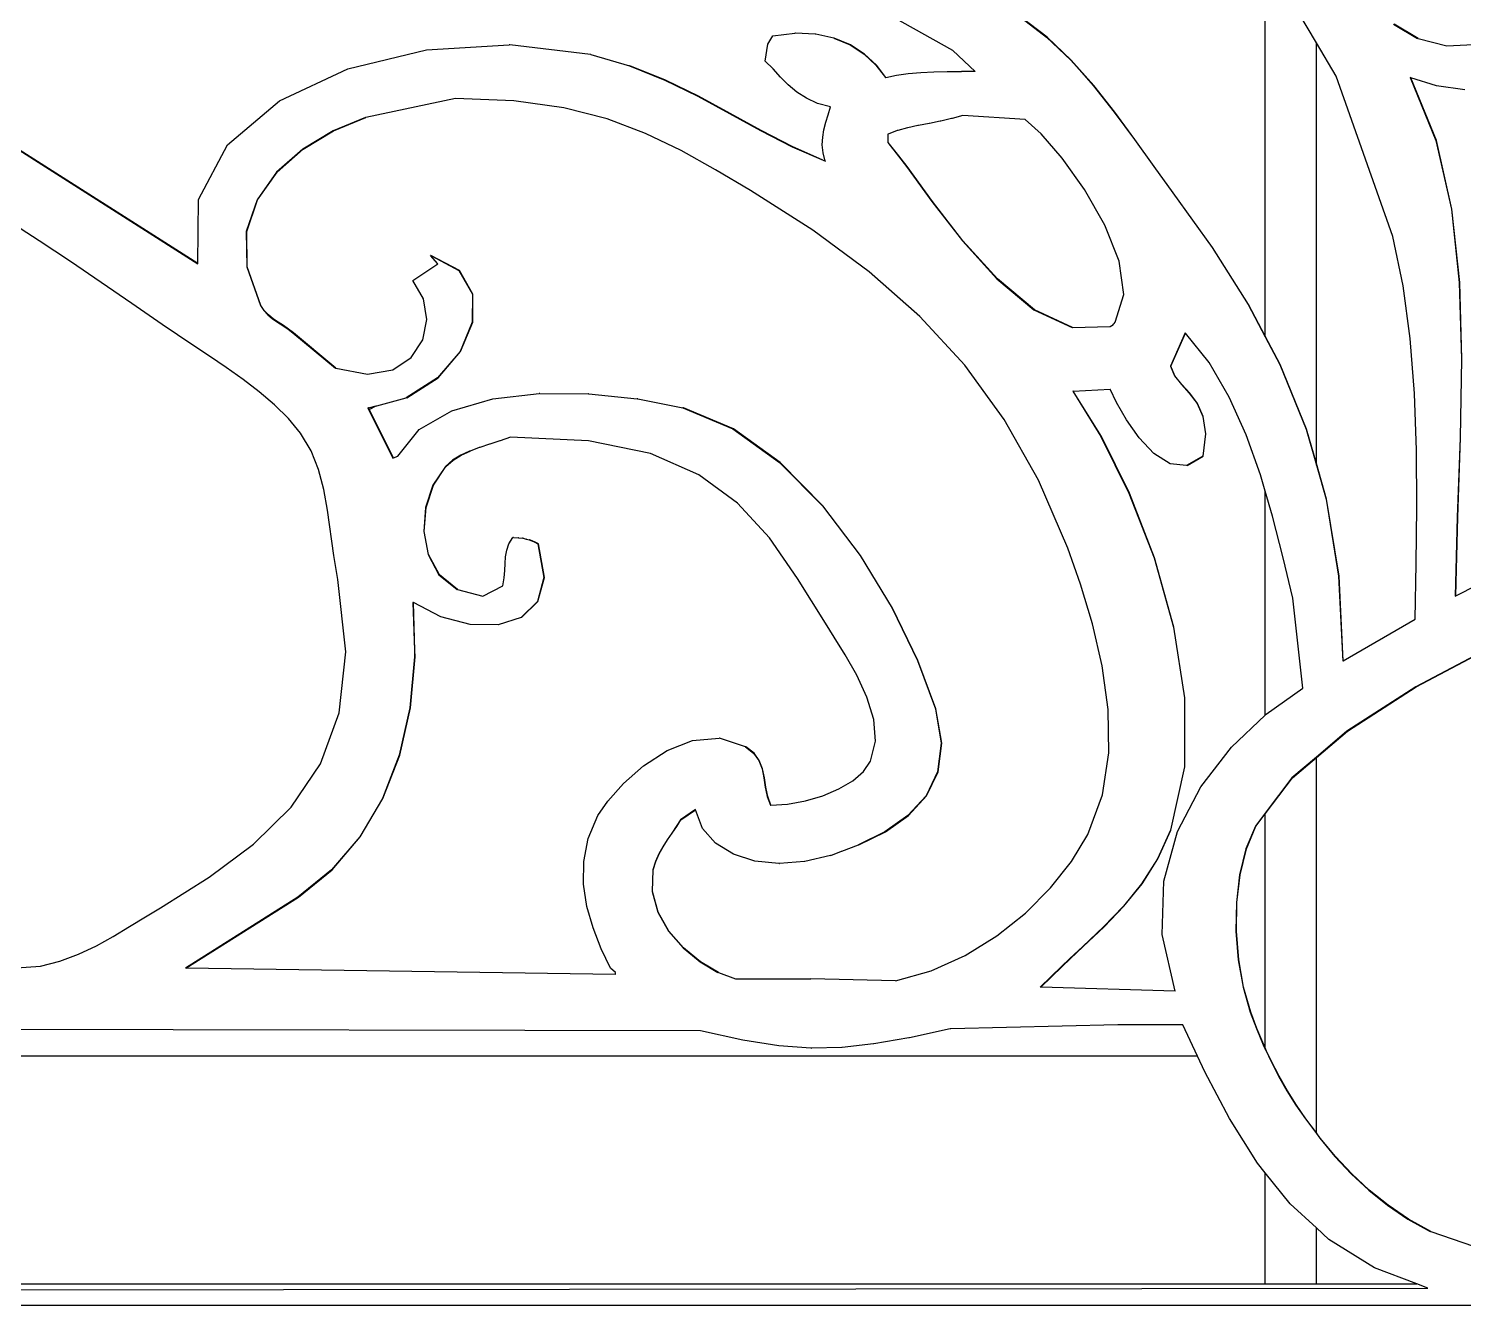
# Model space of a CAD drawing. Header units: inches. Extents: x -2812 to 9774, y -15726 to -746.
# Drawn here: x 3456.29 to 3470.52, y -9119.16 to -9106.5 of the extents above; entities that cross this region are included whole.
import ezdxf

# ---------------------------------------------------------------- set-up
doc = ezdxf.new("R2010")
doc.units = ezdxf.units.IN
doc.header["$LTSCALE"] = 17
doc.header["$MEASUREMENT"] = 0
doc.layers.add('OUTLINE', color=1, linetype='Continuous', lineweight=25)

# ---------------------------------------------------------------- blocks, each defined once
blk = doc.blocks.new('fddd')
for p, q in [((-430.42, -3284.509), (-430.42, -3280.744)), ((-429.913, -3281.601), (-430.42, -3280.744)), ((-433.519, -3281.677), (-434.412, -3281.179)), ((-432.849, -3281.345), (-432.589, -3281.545)), ((-432.584, -3281.545), (-432.845, -3281.345)), ((-429.146, -3281.417), (-428.908, -3281.558)), ((-428.903, -3281.558), (-429.141, -3281.417)), ((-438.741, -3281.669), (-437.919, -3281.619)), ((-437.917, -3281.619), (-437.919, -3281.619)), ((-437.914, -3281.619), (-437.917, -3281.619)), ((-437.114, -3281.718), (-437.914, -3281.619)), ((-435.379, -3281.781), (-435.354, -3281.615)), ((-435.354, -3281.615), (-435.304, -3281.532)), ((-435.304, -3281.532), (-435.085, -3281.505)), ((-435.081, -3281.505), (-435.085, -3281.505)), ((-435.08, -3281.505), (-435.081, -3281.505)), ((-434.883, -3281.513), (-435.08, -3281.505)), ((-434.878, -3281.513), (-434.883, -3281.513)), ((-434.701, -3281.554), (-434.878, -3281.513)), ((-434.701, -3281.554), (-434.539, -3281.621)), ((-434.696, -3281.554), (-434.701, -3281.554)), ((-434.534, -3281.621), (-434.696, -3281.554)), ((-434.539, -3281.621), (-434.399, -3281.712)), ((-434.534, -3281.621), (-434.539, -3281.621)), ((-434.394, -3281.712), (-434.534, -3281.621)), ((-432.584, -3281.545), (-432.589, -3281.545)), ((-432.589, -3281.545), (-432.349, -3281.774)), ((-432.344, -3281.774), (-432.584, -3281.545)), ((-429.913, -3285.774), (-429.913, -3281.601)), ((-429.716, -3281.932), (-429.913, -3281.601)), ((-428.903, -3281.558), (-428.908, -3281.558)), ((-428.903, -3281.558), (-428.618, -3281.63)), ((-428.618, -3281.63), (-428.287, -3281.615)), ((-439.522, -3281.859), (-438.741, -3281.669)), ((-437.11, -3281.718), (-437.114, -3281.718)), ((-437.11, -3281.718), (-436.728, -3281.83)), ((-434.394, -3281.712), (-434.399, -3281.712)), ((-434.399, -3281.712), (-434.282, -3281.822)), ((-434.277, -3281.822), (-434.394, -3281.712)), ((-433.296, -3281.884), (-433.519, -3281.677)), ((-440.199, -3282.177), (-439.522, -3281.859)), ((-436.723, -3281.83), (-436.728, -3281.83)), ((-436.728, -3281.83), (-436.375, -3281.97)), ((-436.37, -3281.97), (-436.723, -3281.83)), ((-435.302, -3281.86), (-435.379, -3281.781)), ((-435.228, -3281.94), (-435.302, -3281.86)), ((-434.282, -3281.822), (-434.188, -3281.946)), ((-434.277, -3281.822), (-434.282, -3281.822)), ((-434.184, -3281.946), (-434.277, -3281.822)), ((-434.079, -3281.923), (-433.962, -3281.906)), ((-433.962, -3281.906), (-433.838, -3281.894)), ((-433.838, -3281.894), (-433.709, -3281.887)), ((-433.709, -3281.887), (-433.574, -3281.884)), ((-433.574, -3281.884), (-433.436, -3281.884)), ((-433.436, -3281.884), (-433.434, -3281.884)), ((-433.431, -3281.884), (-433.434, -3281.884)), ((-433.296, -3281.884), (-433.431, -3281.884)), ((-432.344, -3281.774), (-432.349, -3281.774)), ((-432.349, -3281.774), (-432.267, -3281.866)), ((-432.263, -3281.865), (-432.344, -3281.774)), ((-432.267, -3281.866), (-432.263, -3281.865)), ((-432.267, -3281.866), (-432.126, -3282.024)), ((-432.121, -3282.024), (-432.263, -3281.865)), ((-436.375, -3281.97), (-436.047, -3282.13)), ((-436.37, -3281.97), (-436.375, -3281.97)), ((-436.043, -3282.13), (-436.37, -3281.97)), ((-435.151, -3282.017), (-435.228, -3281.94)), ((-435.067, -3282.089), (-435.151, -3282.017)), ((-434.188, -3281.946), (-434.184, -3281.946)), ((-434.184, -3281.946), (-434.079, -3281.923)), ((-432.121, -3282.024), (-432.126, -3282.024)), ((-432.126, -3282.024), (-431.917, -3282.289)), ((-431.912, -3282.289), (-432.121, -3282.024)), ((-429.155, -3283.523), (-429.716, -3281.932)), ((-428.981, -3281.946), (-428.727, -3282.57)), ((-428.975, -3281.948), (-428.981, -3281.946)), ((-428.722, -3282.57), (-428.975, -3281.948)), ((-428.72, -3282.027), (-428.975, -3281.948)), ((-428.441, -3282.067), (-428.72, -3282.027)), ((-440.713, -3282.612), (-440.199, -3282.177)), ((-438.453, -3282.154), (-439.341, -3282.341)), ((-437.874, -3282.177), (-438.453, -3282.154)), ((-437.379, -3282.246), (-437.874, -3282.177)), ((-436.047, -3282.13), (-435.734, -3282.301)), ((-436.043, -3282.13), (-436.047, -3282.13)), ((-435.729, -3282.301), (-436.043, -3282.13)), ((-434.972, -3282.151), (-435.067, -3282.089)), ((-434.863, -3282.202), (-434.972, -3282.151)), ((-436.949, -3282.356), (-437.379, -3282.246)), ((-435.729, -3282.301), (-435.734, -3282.301)), ((-435.734, -3282.301), (-435.426, -3282.471)), ((-435.421, -3282.471), (-435.729, -3282.301)), ((-434.734, -3282.237), (-434.863, -3282.202)), ((-434.778, -3282.389), (-434.756, -3282.314)), ((-434.756, -3282.314), (-434.734, -3282.237)), ((-433.42, -3282.32), (-433.526, -3282.352)), ((-432.8, -3282.361), (-433.42, -3282.32)), ((-431.912, -3282.289), (-431.917, -3282.289)), ((-431.917, -3282.289), (-431.718, -3282.559)), ((-431.713, -3282.559), (-431.912, -3282.289)), ((-439.666, -3282.473), (-439.968, -3282.656)), ((-439.963, -3282.656), (-439.662, -3282.473)), ((-439.346, -3282.341), (-439.666, -3282.473)), ((-439.662, -3282.473), (-439.666, -3282.473)), ((-439.662, -3282.473), (-439.341, -3282.341)), ((-439.341, -3282.341), (-439.346, -3282.341)), ((-436.567, -3282.499), (-436.949, -3282.356)), ((-435.421, -3282.471), (-435.426, -3282.471)), ((-435.426, -3282.471), (-435.112, -3282.633)), ((-435.107, -3282.633), (-435.421, -3282.471)), ((-434.81, -3282.538), (-434.797, -3282.463)), ((-434.797, -3282.463), (-434.778, -3282.389)), ((-434.07, -3282.471), (-434.159, -3282.506)), ((-434.066, -3282.471), (-434.07, -3282.471)), ((-433.97, -3282.443), (-434.066, -3282.471)), ((-433.965, -3282.443), (-433.97, -3282.443)), ((-433.865, -3282.421), (-433.965, -3282.443)), ((-433.86, -3282.421), (-433.865, -3282.421)), ((-433.755, -3282.4), (-433.86, -3282.421)), ((-433.75, -3282.4), (-433.755, -3282.4)), ((-433.643, -3282.378), (-433.75, -3282.4)), ((-433.639, -3282.378), (-433.643, -3282.378)), ((-433.531, -3282.352), (-433.639, -3282.378)), ((-433.526, -3282.352), (-433.531, -3282.352)), ((-432.643, -3282.502), (-432.8, -3282.361)), ((-442.967, -3282.548), (-441.008, -3283.792)), ((-441.008, -3283.789), (-442.962, -3282.548)), ((-441.003, -3283.154), (-440.713, -3282.612)), ((-436.215, -3282.669), (-436.567, -3282.499)), ((-434.814, -3282.614), (-434.81, -3282.538)), ((-434.806, -3282.693), (-434.814, -3282.614)), ((-434.164, -3282.506), (-434.164, -3282.589)), ((-434.159, -3282.506), (-434.164, -3282.506)), ((-434.159, -3282.589), (-434.164, -3282.589)), ((-434.164, -3282.589), (-434.059, -3282.724)), ((-434.159, -3282.589), (-434.159, -3282.506)), ((-434.056, -3282.722), (-434.159, -3282.589)), ((-432.435, -3282.744), (-432.643, -3282.502)), ((-431.718, -3282.559), (-431.526, -3282.828)), ((-431.713, -3282.559), (-431.718, -3282.559)), ((-431.521, -3282.828), (-431.713, -3282.559)), ((-428.727, -3282.57), (-428.572, -3283.251)), ((-428.722, -3282.57), (-428.727, -3282.57)), ((-428.568, -3283.251), (-428.722, -3282.57)), ((-439.968, -3282.656), (-440.227, -3282.885)), ((-440.222, -3282.885), (-439.963, -3282.656)), ((-439.963, -3282.656), (-439.968, -3282.656)), ((-435.874, -3282.861), (-436.215, -3282.669)), ((-435.107, -3282.633), (-435.112, -3282.633)), ((-435.112, -3282.633), (-434.783, -3282.776)), ((-434.784, -3282.774), (-435.107, -3282.633)), ((-434.784, -3282.774), (-434.806, -3282.693)), ((-434.059, -3282.724), (-434.056, -3282.722)), ((-434.059, -3282.724), (-433.978, -3282.829)), ((-433.973, -3282.829), (-434.056, -3282.722)), ((-432.213, -3283.057), (-432.435, -3282.744)), ((-440.227, -3282.885), (-440.421, -3283.158)), ((-440.416, -3283.158), (-440.222, -3282.885)), ((-440.222, -3282.885), (-440.227, -3282.885)), ((-435.527, -3283.066), (-435.874, -3282.861)), ((-434.783, -3282.776), (-434.784, -3282.774)), ((-433.978, -3282.829), (-433.727, -3283.173)), ((-433.973, -3282.829), (-433.978, -3282.829)), ((-433.722, -3283.173), (-433.973, -3282.829)), ((-431.526, -3282.828), (-431.337, -3283.087)), ((-431.521, -3282.828), (-431.526, -3282.828)), ((-431.332, -3283.087), (-431.521, -3282.828)), ((-441.008, -3283.789), (-441.003, -3283.154)), ((-440.421, -3283.158), (-440.528, -3283.471)), ((-440.523, -3283.471), (-440.416, -3283.158)), ((-440.416, -3283.158), (-440.421, -3283.158)), ((-434.907, -3283.459), (-435.527, -3283.066)), ((-433.727, -3283.173), (-433.424, -3283.564)), ((-433.722, -3283.173), (-433.727, -3283.173)), ((-433.419, -3283.564), (-433.722, -3283.173)), ((-432.012, -3283.408), (-432.213, -3283.057)), ((-431.332, -3283.087), (-431.337, -3283.087)), ((-431.337, -3283.087), (-430.947, -3283.631)), ((-430.942, -3283.631), (-431.332, -3283.087)), ((-428.572, -3283.251), (-428.495, -3283.978)), ((-428.568, -3283.251), (-428.572, -3283.251)), ((-428.49, -3283.978), (-428.568, -3283.251)), ((-442.581, -3283.565), (-442.894, -3283.364)), ((-440.528, -3283.471), (-440.524, -3283.822)), ((-440.523, -3283.471), (-440.528, -3283.471)), ((-440.52, -3283.822), (-440.523, -3283.471)), ((-434.348, -3283.871), (-434.907, -3283.459)), ((-431.87, -3283.765), (-432.012, -3283.408)), ((-442.272, -3283.771), (-442.581, -3283.565)), ((-433.424, -3283.564), (-433.082, -3283.943)), ((-433.419, -3283.564), (-433.424, -3283.564)), ((-433.077, -3283.943), (-433.419, -3283.564)), ((-429.051, -3284.011), (-429.155, -3283.523)), ((-438.627, -3283.792), (-438.701, -3283.709)), ((-438.697, -3283.709), (-438.701, -3283.709)), ((-438.701, -3283.709), (-438.692, -3283.714)), ((-438.413, -3283.86), (-438.697, -3283.709)), ((-438.697, -3283.709), (-438.692, -3283.714)), ((-438.692, -3283.714), (-438.418, -3283.86)), ((-430.942, -3283.631), (-430.947, -3283.631)), ((-430.947, -3283.631), (-430.59, -3284.196)), ((-430.585, -3284.196), (-430.942, -3283.631)), ((-441.967, -3283.979), (-442.272, -3283.771)), ((-441.008, -3283.792), (-441.008, -3283.789)), ((-440.524, -3283.822), (-440.388, -3284.207)), ((-440.52, -3283.822), (-440.524, -3283.822)), ((-440.383, -3284.207), (-440.52, -3283.822)), ((-438.875, -3283.958), (-438.627, -3283.792)), ((-438.418, -3283.86), (-438.285, -3284.093)), ((-438.413, -3283.86), (-438.418, -3283.86)), ((-438.28, -3284.093), (-438.413, -3283.86)), ((-433.847, -3284.314), (-434.348, -3283.871)), ((-431.823, -3284.098), (-431.87, -3283.765)), ((-441.664, -3284.188), (-441.967, -3283.979)), ((-438.769, -3284.139), (-438.875, -3283.958)), ((-433.082, -3283.943), (-432.715, -3284.25)), ((-433.077, -3283.943), (-433.082, -3283.943)), ((-432.71, -3284.25), (-433.077, -3283.943)), ((-428.981, -3284.533), (-429.051, -3284.011)), ((-428.495, -3283.978), (-428.474, -3284.739)), ((-428.49, -3283.978), (-428.495, -3283.978)), ((-428.469, -3284.739), (-428.49, -3283.978)), ((-438.737, -3284.344), (-438.769, -3284.139)), ((-438.285, -3284.093), (-438.287, -3284.372)), ((-438.28, -3284.093), (-438.285, -3284.093)), ((-438.282, -3284.372), (-438.28, -3284.093)), ((-431.907, -3284.373), (-431.823, -3284.098)), ((-441.361, -3284.396), (-441.664, -3284.188)), ((-440.388, -3284.207), (-440.355, -3284.256)), ((-440.383, -3284.207), (-440.388, -3284.207)), ((-440.35, -3284.256), (-440.383, -3284.207)), ((-440.355, -3284.256), (-440.314, -3284.299)), ((-440.35, -3284.256), (-440.355, -3284.256)), ((-440.309, -3284.299), (-440.35, -3284.256)), ((-440.314, -3284.299), (-440.267, -3284.337)), ((-440.309, -3284.299), (-440.314, -3284.299)), ((-440.262, -3284.337), (-440.309, -3284.299)), ((-433.401, -3284.799), (-433.847, -3284.314)), ((-432.715, -3284.25), (-432.335, -3284.426)), ((-432.71, -3284.25), (-432.715, -3284.25)), ((-432.331, -3284.426), (-432.71, -3284.25)), ((-430.585, -3284.196), (-430.59, -3284.196)), ((-430.59, -3284.196), (-430.42, -3284.518)), ((-430.42, -3284.509), (-430.585, -3284.196)), ((-441.057, -3284.601), (-441.361, -3284.396)), ((-440.267, -3284.337), (-440.217, -3284.372)), ((-440.262, -3284.337), (-440.267, -3284.337)), ((-440.212, -3284.372), (-440.262, -3284.337)), ((-440.217, -3284.372), (-440.165, -3284.406)), ((-440.212, -3284.372), (-440.217, -3284.372)), ((-440.16, -3284.406), (-440.212, -3284.372)), ((-440.165, -3284.406), (-440.113, -3284.44)), ((-440.16, -3284.406), (-440.165, -3284.406)), ((-440.109, -3284.44), (-440.16, -3284.406)), ((-440.113, -3284.44), (-440.065, -3284.477)), ((-440.109, -3284.44), (-440.113, -3284.44)), ((-440.061, -3284.477), (-440.109, -3284.44)), ((-438.778, -3284.546), (-438.737, -3284.344)), ((-438.287, -3284.372), (-438.407, -3284.661)), ((-438.403, -3284.661), (-438.282, -3284.372)), ((-438.282, -3284.372), (-438.287, -3284.372)), ((-432.335, -3284.426), (-432.331, -3284.426)), ((-432.331, -3284.426), (-431.957, -3284.414)), ((-431.957, -3284.414), (-431.941, -3284.405)), ((-431.941, -3284.405), (-431.932, -3284.4)), ((-431.932, -3284.4), (-431.924, -3284.393)), ((-431.924, -3284.393), (-431.918, -3284.386)), ((-431.918, -3284.386), (-431.907, -3284.373)), ((-440.893, -3284.71), (-441.057, -3284.601)), ((-440.065, -3284.477), (-439.644, -3284.829)), ((-440.061, -3284.477), (-440.065, -3284.477)), ((-439.639, -3284.829), (-440.061, -3284.477)), ((-438.891, -3284.721), (-438.778, -3284.546)), ((-431.213, -3284.477), (-431.361, -3284.808)), ((-431.357, -3284.808), (-431.21, -3284.48)), ((-431.21, -3284.48), (-431.213, -3284.477)), ((-430.976, -3284.773), (-431.21, -3284.48)), ((-430.42, -3284.518), (-430.42, -3284.509)), ((-430.271, -3284.792), (-430.42, -3284.509)), ((-430.42, -3284.518), (-430.276, -3284.792)), ((-428.94, -3285.08), (-428.981, -3284.533)), ((-440.726, -3284.822), (-440.893, -3284.71)), ((-439.074, -3284.844), (-438.891, -3284.721)), ((-438.407, -3284.661), (-438.631, -3284.923)), ((-438.626, -3284.923), (-438.403, -3284.661)), ((-438.403, -3284.661), (-438.407, -3284.661)), ((-428.474, -3284.739), (-428.487, -3285.519)), ((-428.483, -3285.519), (-428.469, -3284.739)), ((-428.469, -3284.739), (-428.474, -3284.739)), ((-440.56, -3284.94), (-440.726, -3284.822)), ((-439.639, -3284.829), (-439.644, -3284.829)), ((-439.639, -3284.829), (-439.325, -3284.888)), ((-439.325, -3284.888), (-439.074, -3284.844)), ((-433.01, -3285.337), (-433.401, -3284.799)), ((-431.361, -3284.808), (-431.32, -3284.904)), ((-431.357, -3284.808), (-431.361, -3284.808)), ((-431.316, -3284.904), (-431.357, -3284.808)), ((-430.777, -3285.115), (-430.976, -3284.773)), ((-430.276, -3284.792), (-430.015, -3285.432)), ((-430.271, -3284.792), (-430.276, -3284.792)), ((-430.01, -3285.432), (-430.271, -3284.792)), ((-440.399, -3285.062), (-440.56, -3284.94)), ((-438.631, -3284.923), (-438.941, -3285.123)), ((-438.936, -3285.123), (-438.626, -3284.923)), ((-438.626, -3284.923), (-438.631, -3284.923)), ((-432.324, -3285.057), (-431.957, -3285.037)), ((-431.895, -3285.169), (-431.957, -3285.037)), ((-431.32, -3284.904), (-431.252, -3284.989)), ((-431.316, -3284.904), (-431.32, -3284.904)), ((-431.248, -3284.989), (-431.316, -3284.904)), ((-431.252, -3284.989), (-431.173, -3285.077)), ((-431.248, -3284.989), (-431.252, -3284.989)), ((-431.168, -3285.077), (-431.248, -3284.989)), ((-440.248, -3285.192), (-440.399, -3285.062)), ((-439.233, -3285.2), (-438.941, -3285.123)), ((-438.936, -3285.123), (-438.941, -3285.123)), ((-438.489, -3285.25), (-438.082, -3285.133)), ((-438.082, -3285.133), (-437.621, -3285.079)), ((-437.616, -3285.079), (-437.621, -3285.079)), ((-437.616, -3285.079), (-437.134, -3285.081)), ((-437.129, -3285.081), (-437.134, -3285.081)), ((-437.129, -3285.081), (-436.65, -3285.131)), ((-436.645, -3285.131), (-436.65, -3285.131)), ((-436.645, -3285.131), (-436.197, -3285.223)), ((-432.329, -3285.057), (-432.05, -3285.506)), ((-432.324, -3285.057), (-432.329, -3285.057)), ((-432.045, -3285.506), (-432.324, -3285.057)), ((-431.797, -3285.34), (-431.895, -3285.169)), ((-431.173, -3285.077), (-431.096, -3285.179)), ((-431.168, -3285.077), (-431.173, -3285.077)), ((-431.091, -3285.179), (-431.168, -3285.077)), ((-431.096, -3285.179), (-431.038, -3285.309)), ((-431.091, -3285.179), (-431.096, -3285.179)), ((-431.034, -3285.309), (-431.091, -3285.179)), ((-430.609, -3285.489), (-430.777, -3285.115)), ((-428.921, -3285.641), (-428.94, -3285.08)), ((-440.11, -3285.328), (-440.248, -3285.192)), ((-439.317, -3285.223), (-439.321, -3285.223)), ((-439.321, -3285.223), (-439.314, -3285.238)), ((-439.317, -3285.223), (-439.239, -3285.203)), ((-439.31, -3285.237), (-439.317, -3285.223)), ((-439.314, -3285.238), (-439.31, -3285.237)), ((-439.314, -3285.238), (-439.073, -3285.721)), ((-439.31, -3285.237), (-439.239, -3285.203)), ((-439.069, -3285.719), (-439.31, -3285.237)), ((-439.239, -3285.203), (-439.233, -3285.2)), ((-438.813, -3285.436), (-438.489, -3285.25)), ((-436.197, -3285.223), (-435.701, -3285.43)), ((-436.192, -3285.223), (-436.197, -3285.223)), ((-435.696, -3285.43), (-436.192, -3285.223)), ((-431.038, -3285.309), (-431.014, -3285.478)), ((-431.034, -3285.309), (-431.038, -3285.309)), ((-431.009, -3285.478), (-431.034, -3285.309)), ((-439.991, -3285.472), (-440.11, -3285.328)), ((-439.024, -3285.7), (-438.813, -3285.436)), ((-438.808, -3285.437), (-438.809, -3285.438)), ((-435.701, -3285.43), (-435.237, -3285.765)), ((-435.696, -3285.43), (-435.701, -3285.43)), ((-435.232, -3285.765), (-435.696, -3285.43)), ((-432.67, -3285.938), (-433.01, -3285.337)), ((-431.671, -3285.518), (-431.797, -3285.34)), ((-430.01, -3285.432), (-430.015, -3285.432)), ((-430.015, -3285.432), (-429.913, -3285.791)), ((-429.913, -3285.774), (-430.01, -3285.432)), ((-439.885, -3285.647), (-439.991, -3285.472)), ((-438.116, -3285.582), (-438.212, -3285.614)), ((-438.111, -3285.582), (-438.116, -3285.582)), ((-438.013, -3285.549), (-438.111, -3285.582)), ((-438.008, -3285.549), (-438.013, -3285.549)), ((-437.908, -3285.513), (-438.008, -3285.549)), ((-437.132, -3285.55), (-437.908, -3285.513)), ((-436.519, -3285.676), (-437.132, -3285.55)), ((-432.05, -3285.506), (-431.772, -3286.067)), ((-432.045, -3285.506), (-432.05, -3285.506)), ((-431.767, -3286.067), (-432.045, -3285.506)), ((-431.524, -3285.673), (-431.671, -3285.518)), ((-431.014, -3285.478), (-431.039, -3285.7)), ((-431.034, -3285.7), (-431.009, -3285.478)), ((-431.009, -3285.478), (-431.014, -3285.478)), ((-430.468, -3285.887), (-430.609, -3285.489)), ((-428.487, -3285.519), (-428.515, -3286.307)), ((-428.51, -3286.307), (-428.483, -3285.519)), ((-428.483, -3285.519), (-428.487, -3285.519)), ((-439.81, -3285.833), (-439.885, -3285.647)), ((-439.073, -3285.721), (-439.069, -3285.719)), ((-439.069, -3285.719), (-439.024, -3285.7)), ((-438.482, -3285.741), (-438.553, -3285.804)), ((-438.548, -3285.804), (-438.477, -3285.741)), ((-438.401, -3285.691), (-438.482, -3285.741)), ((-438.477, -3285.741), (-438.482, -3285.741)), ((-438.477, -3285.741), (-438.396, -3285.691)), ((-438.312, -3285.65), (-438.401, -3285.691)), ((-438.396, -3285.691), (-438.401, -3285.691)), ((-438.396, -3285.691), (-438.307, -3285.65)), ((-438.307, -3285.65), (-438.312, -3285.65)), ((-438.217, -3285.614), (-438.307, -3285.65)), ((-438.212, -3285.614), (-438.217, -3285.614)), ((-436.037, -3285.885), (-436.519, -3285.676)), ((-431.364, -3285.776), (-431.524, -3285.673)), ((-431.039, -3285.7), (-431.2, -3285.795)), ((-431.195, -3285.795), (-431.034, -3285.7)), ((-431.034, -3285.7), (-431.039, -3285.7)), ((-428.917, -3286.208), (-428.921, -3285.641)), ((-439.758, -3286.03), (-439.81, -3285.833)), ((-438.553, -3285.804), (-438.676, -3285.987)), ((-438.671, -3285.987), (-438.548, -3285.804)), ((-438.548, -3285.804), (-438.553, -3285.804)), ((-435.654, -3286.167), (-436.037, -3285.885)), ((-435.237, -3285.765), (-434.813, -3286.194)), ((-435.232, -3285.765), (-435.237, -3285.765)), ((-434.808, -3286.194), (-435.232, -3285.765)), ((-431.2, -3285.795), (-431.364, -3285.776)), ((-431.195, -3285.795), (-431.2, -3285.795)), ((-430.42, -3286.048), (-430.468, -3285.887)), ((-429.913, -3285.791), (-429.913, -3285.774)), ((-429.812, -3286.128), (-429.913, -3285.774)), ((-429.913, -3285.791), (-429.817, -3286.128)), ((-439.721, -3286.238), (-439.758, -3286.03)), ((-438.676, -3285.987), (-438.749, -3286.21)), ((-438.744, -3286.21), (-438.671, -3285.987)), ((-438.671, -3285.987), (-438.676, -3285.987)), ((-432.378, -3286.613), (-432.67, -3285.938)), ((-435.339, -3286.512), (-435.654, -3286.167)), ((-431.772, -3286.067), (-431.523, -3286.709)), ((-431.767, -3286.067), (-431.772, -3286.067)), ((-431.518, -3286.709), (-431.767, -3286.067)), ((-430.42, -3288.27), (-430.42, -3286.048)), ((-430.347, -3286.297), (-430.42, -3286.048)), ((-429.812, -3286.128), (-429.817, -3286.128)), ((-429.817, -3286.128), (-429.692, -3286.89)), ((-429.687, -3286.89), (-429.812, -3286.128)), ((-439.66, -3286.685), (-439.721, -3286.238)), ((-438.749, -3286.21), (-438.767, -3286.448)), ((-438.763, -3286.448), (-438.744, -3286.21)), ((-438.744, -3286.21), (-438.749, -3286.21)), ((-434.813, -3286.194), (-434.439, -3286.687)), ((-434.808, -3286.194), (-434.813, -3286.194)), ((-434.434, -3286.687), (-434.808, -3286.194)), ((-430.242, -3286.708), (-430.347, -3286.297)), ((-428.923, -3286.77), (-428.917, -3286.208)), ((-428.515, -3286.307), (-428.535, -3287.09)), ((-428.53, -3287.087), (-428.51, -3286.307)), ((-428.51, -3286.307), (-428.515, -3286.307)), ((-438.767, -3286.448), (-438.725, -3286.678)), ((-438.763, -3286.448), (-438.767, -3286.448)), ((-438.721, -3286.678), (-438.763, -3286.448)), ((-437.944, -3286.633), (-437.922, -3286.57)), ((-437.922, -3286.57), (-437.883, -3286.509)), ((-437.878, -3286.509), (-437.883, -3286.509)), ((-437.878, -3286.509), (-437.829, -3286.512)), ((-437.825, -3286.512), (-437.829, -3286.512)), ((-437.825, -3286.512), (-437.787, -3286.516)), ((-437.782, -3286.516), (-437.787, -3286.516)), ((-437.782, -3286.516), (-437.752, -3286.523)), ((-437.747, -3286.523), (-437.752, -3286.523)), ((-437.747, -3286.523), (-437.723, -3286.531)), ((-437.723, -3286.531), (-437.695, -3286.542)), ((-437.718, -3286.531), (-437.723, -3286.531)), ((-437.691, -3286.542), (-437.718, -3286.531)), ((-437.695, -3286.542), (-437.667, -3286.555)), ((-437.691, -3286.542), (-437.695, -3286.542)), ((-437.662, -3286.555), (-437.691, -3286.542)), ((-437.667, -3286.555), (-437.635, -3286.571)), ((-437.662, -3286.555), (-437.667, -3286.555)), ((-437.63, -3286.571), (-437.662, -3286.555)), ((-437.635, -3286.571), (-437.576, -3286.903)), ((-437.63, -3286.571), (-437.635, -3286.571)), ((-437.571, -3286.903), (-437.63, -3286.571)), ((-435.059, -3286.913), (-435.339, -3286.512)), ((-439.619, -3286.924), (-439.66, -3286.685)), ((-438.725, -3286.678), (-438.617, -3286.878)), ((-438.721, -3286.678), (-438.725, -3286.678)), ((-438.612, -3286.878), (-438.721, -3286.678)), ((-437.96, -3286.765), (-437.955, -3286.698)), ((-437.955, -3286.698), (-437.944, -3286.633)), ((-434.439, -3286.687), (-434.122, -3287.208)), ((-434.434, -3286.687), (-434.439, -3286.687)), ((-434.117, -3287.208), (-434.434, -3286.687)), ((-432.252, -3286.97), (-432.378, -3286.613)), ((-431.523, -3286.709), (-431.33, -3287.397)), ((-431.518, -3286.709), (-431.523, -3286.709)), ((-431.326, -3287.397), (-431.518, -3286.709)), ((-430.146, -3287.11), (-430.242, -3286.708)), ((-438.617, -3286.878), (-438.437, -3287.023)), ((-438.612, -3286.878), (-438.617, -3286.878)), ((-438.433, -3287.023), (-438.612, -3286.878)), ((-437.969, -3286.908), (-437.963, -3286.835)), ((-437.963, -3286.835), (-437.96, -3286.765)), ((-428.931, -3287.318), (-428.923, -3286.77)), ((-439.542, -3287.642), (-439.619, -3286.924)), ((-438.433, -3287.023), (-438.437, -3287.023)), ((-438.433, -3287.023), (-438.181, -3287.09)), ((-438.181, -3287.09), (-437.982, -3286.986)), ((-437.982, -3286.986), (-437.969, -3286.908)), ((-437.576, -3286.903), (-437.64, -3287.144)), ((-437.635, -3287.144), (-437.571, -3286.903)), ((-437.571, -3286.903), (-437.576, -3286.903)), ((-434.783, -3287.359), (-435.059, -3286.913)), ((-432.133, -3287.364), (-432.252, -3286.97)), ((-429.687, -3286.89), (-429.692, -3286.89)), ((-429.692, -3286.89), (-429.65, -3287.733)), ((-429.646, -3287.73), (-429.687, -3286.89)), ((-428.53, -3287.087), (-428.314, -3286.979)), ((-438.875, -3287.152), (-438.86, -3287.626)), ((-438.87, -3287.154), (-438.875, -3287.152)), ((-438.855, -3287.628), (-438.87, -3287.154)), ((-438.597, -3287.296), (-438.87, -3287.154)), ((-437.64, -3287.144), (-437.802, -3287.3)), ((-437.797, -3287.3), (-437.635, -3287.144)), ((-437.635, -3287.144), (-437.64, -3287.144)), ((-430.047, -3288.002), (-430.146, -3287.11)), ((-428.535, -3287.09), (-428.53, -3287.087)), ((-438.308, -3287.372), (-438.597, -3287.296)), ((-437.802, -3287.3), (-438.029, -3287.375)), ((-437.797, -3287.3), (-437.802, -3287.3)), ((-434.122, -3287.208), (-433.87, -3287.727)), ((-434.117, -3287.208), (-434.122, -3287.208)), ((-433.865, -3287.727), (-434.117, -3287.208)), ((-438.029, -3287.375), (-438.308, -3287.372)), ((-434.696, -3287.497), (-434.783, -3287.359)), ((-432.036, -3287.782), (-432.133, -3287.364)), ((-431.33, -3287.397), (-431.221, -3288.099)), ((-431.326, -3287.397), (-431.33, -3287.397)), ((-431.216, -3288.099), (-431.326, -3287.397)), ((-429.646, -3287.73), (-428.931, -3287.318)), ((-434.586, -3287.673), (-434.696, -3287.497)), ((-428.163, -3287.585), (-428.927, -3287.988)), ((-428.923, -3287.988), (-428.158, -3287.585)), ((-439.606, -3288.246), (-439.542, -3287.642)), ((-438.858, -3287.691), (-438.904, -3288.198)), ((-438.899, -3288.198), (-438.853, -3287.691)), ((-438.86, -3287.626), (-438.855, -3287.628)), ((-438.86, -3287.626), (-438.858, -3287.691)), ((-438.853, -3287.691), (-438.858, -3287.691)), ((-438.853, -3287.691), (-438.855, -3287.628)), ((-434.472, -3287.874), (-434.586, -3287.673)), ((-433.87, -3287.727), (-433.692, -3288.209)), ((-433.865, -3287.727), (-433.87, -3287.727)), ((-433.688, -3288.209), (-433.865, -3287.727)), ((-429.65, -3287.733), (-429.646, -3287.73)), ((-434.372, -3288.092), (-434.472, -3287.874)), ((-431.978, -3288.213), (-432.036, -3287.782)), ((-430.41, -3288.261), (-430.047, -3288.002)), ((-428.927, -3287.988), (-429.609, -3288.428)), ((-429.604, -3288.428), (-428.923, -3287.988)), ((-428.923, -3287.988), (-428.927, -3287.988)), ((-434.304, -3288.313), (-434.372, -3288.092)), ((-431.221, -3288.099), (-431.222, -3288.782)), ((-431.216, -3288.099), (-431.221, -3288.099)), ((-431.218, -3288.782), (-431.216, -3288.099)), ((-439.793, -3288.753), (-439.606, -3288.246)), ((-438.904, -3288.198), (-439.011, -3288.668)), ((-439.006, -3288.668), (-438.899, -3288.198)), ((-438.899, -3288.198), (-438.904, -3288.198)), ((-434.287, -3288.529), (-434.304, -3288.313)), ((-433.692, -3288.209), (-433.634, -3288.547)), ((-433.688, -3288.209), (-433.692, -3288.209)), ((-433.629, -3288.547), (-433.688, -3288.209)), ((-431.972, -3288.643), (-431.978, -3288.213)), ((-430.756, -3288.589), (-430.42, -3288.27)), ((-430.42, -3288.27), (-430.41, -3288.261)), ((-429.609, -3288.428), (-429.913, -3288.686)), ((-429.913, -3288.69), (-429.604, -3288.428)), ((-429.604, -3288.428), (-429.609, -3288.428)), ((-436.354, -3288.62), (-436.101, -3288.52)), ((-436.101, -3288.52), (-435.838, -3288.499)), ((-435.833, -3288.499), (-435.838, -3288.499)), ((-435.838, -3288.499), (-435.837, -3288.499)), ((-435.833, -3288.499), (-435.837, -3288.499)), ((-435.577, -3288.583), (-435.833, -3288.499)), ((-435.577, -3288.583), (-435.496, -3288.646)), ((-435.572, -3288.583), (-435.577, -3288.583)), ((-435.491, -3288.646), (-435.572, -3288.583)), ((-434.337, -3288.728), (-434.287, -3288.529)), ((-433.634, -3288.547), (-433.67, -3288.832)), ((-433.665, -3288.832), (-433.629, -3288.547)), ((-433.629, -3288.547), (-433.634, -3288.547)), ((-431.058, -3288.98), (-430.756, -3288.589)), ((-439.011, -3288.668), (-439.177, -3289.096)), ((-439.173, -3289.096), (-439.006, -3288.668)), ((-439.006, -3288.668), (-439.011, -3288.668)), ((-436.587, -3288.772), (-436.354, -3288.62)), ((-435.496, -3288.646), (-435.444, -3288.721)), ((-435.491, -3288.646), (-435.496, -3288.646)), ((-435.439, -3288.721), (-435.491, -3288.646)), ((-435.444, -3288.721), (-435.412, -3288.804)), ((-435.439, -3288.721), (-435.444, -3288.721)), ((-435.407, -3288.804), (-435.439, -3288.721)), ((-434.405, -3288.829), (-434.337, -3288.728)), ((-432.034, -3289.061), (-431.972, -3288.643)), ((-429.913, -3288.686), (-430.156, -3288.893)), ((-430.151, -3288.893), (-429.913, -3288.69)), ((-429.913, -3288.69), (-429.913, -3288.686)), ((-429.913, -3292.413), (-429.913, -3288.69)), ((-440.083, -3289.182), (-439.793, -3288.753)), ((-436.786, -3288.948), (-436.587, -3288.772)), ((-435.412, -3288.804), (-435.393, -3288.893)), ((-435.407, -3288.804), (-435.412, -3288.804)), ((-435.388, -3288.893), (-435.407, -3288.804)), ((-434.512, -3288.921), (-434.405, -3288.829)), ((-433.67, -3288.832), (-433.785, -3289.07)), ((-433.781, -3289.07), (-433.665, -3288.832)), ((-433.665, -3288.832), (-433.67, -3288.832)), ((-431.222, -3288.782), (-431.361, -3289.412)), ((-431.357, -3289.412), (-431.218, -3288.782)), ((-431.218, -3288.782), (-431.222, -3288.782)), ((-436.941, -3289.122), (-436.786, -3288.948)), ((-435.393, -3288.893), (-435.379, -3288.985)), ((-435.388, -3288.893), (-435.393, -3288.893)), ((-435.374, -3288.985), (-435.388, -3288.893)), ((-435.379, -3288.985), (-435.36, -3289.076)), ((-435.374, -3288.985), (-435.379, -3288.985)), ((-435.355, -3289.076), (-435.374, -3288.985)), ((-434.809, -3289.069), (-434.65, -3289.002)), ((-434.65, -3289.002), (-434.512, -3288.921)), ((-431.29, -3289.424), (-431.058, -3288.98)), ((-430.156, -3288.893), (-430.42, -3289.242)), ((-430.42, -3289.248), (-430.151, -3288.893)), ((-430.151, -3288.893), (-430.156, -3288.893)), ((-439.177, -3289.096), (-439.402, -3289.477)), ((-439.397, -3289.477), (-439.173, -3289.096)), ((-439.173, -3289.096), (-439.177, -3289.096)), ((-437.04, -3289.267), (-436.941, -3289.122)), ((-435.36, -3289.076), (-435.329, -3289.163)), ((-435.355, -3289.076), (-435.36, -3289.076)), ((-435.324, -3289.163), (-435.355, -3289.076)), ((-435.329, -3289.163), (-435.324, -3289.163)), ((-435.324, -3289.163), (-435.158, -3289.152)), ((-435.158, -3289.152), (-434.982, -3289.119)), ((-434.982, -3289.119), (-434.809, -3289.069)), ((-433.785, -3289.07), (-433.965, -3289.267)), ((-433.96, -3289.267), (-433.781, -3289.07)), ((-433.781, -3289.07), (-433.785, -3289.07)), ((-432.18, -3289.454), (-432.034, -3289.061)), ((-440.457, -3289.55), (-440.083, -3289.182)), ((-437.136, -3289.494), (-437.04, -3289.267)), ((-436.222, -3289.309), (-436.263, -3289.376)), ((-436.258, -3289.376), (-436.217, -3289.309)), ((-436.073, -3289.205), (-436.222, -3289.309)), ((-436.217, -3289.309), (-436.222, -3289.309)), ((-436.217, -3289.309), (-436.072, -3289.208)), ((-436.072, -3289.208), (-436.073, -3289.205)), ((-436.001, -3289.393), (-436.072, -3289.208)), ((-433.965, -3289.267), (-434.193, -3289.427)), ((-434.188, -3289.427), (-433.96, -3289.267)), ((-433.96, -3289.267), (-433.965, -3289.267)), ((-430.42, -3289.242), (-430.518, -3289.371)), ((-430.514, -3289.371), (-430.42, -3289.248)), ((-430.42, -3289.248), (-430.42, -3289.242)), ((-430.42, -3291.571), (-430.42, -3289.248)), ((-436.307, -3289.441), (-436.353, -3289.507)), ((-436.348, -3289.507), (-436.302, -3289.441)), ((-436.263, -3289.376), (-436.307, -3289.441)), ((-436.302, -3289.441), (-436.307, -3289.441)), ((-436.302, -3289.441), (-436.258, -3289.376)), ((-436.258, -3289.376), (-436.263, -3289.376)), ((-435.872, -3289.541), (-436.001, -3289.393)), ((-434.193, -3289.427), (-434.454, -3289.557)), ((-434.45, -3289.557), (-434.188, -3289.427)), ((-434.188, -3289.427), (-434.193, -3289.427)), ((-431.361, -3289.412), (-431.489, -3289.696)), ((-431.485, -3289.696), (-431.357, -3289.412)), ((-431.427, -3289.916), (-431.29, -3289.424)), ((-431.357, -3289.412), (-431.361, -3289.412)), ((-430.518, -3289.371), (-430.612, -3289.597)), ((-430.607, -3289.597), (-430.514, -3289.371)), ((-430.514, -3289.371), (-430.518, -3289.371)), ((-440.896, -3289.877), (-440.457, -3289.55)), ((-439.402, -3289.477), (-439.682, -3289.805)), ((-439.677, -3289.805), (-439.397, -3289.477)), ((-439.397, -3289.477), (-439.402, -3289.477)), ((-437.181, -3289.721), (-437.136, -3289.494)), ((-436.397, -3289.575), (-436.437, -3289.646)), ((-436.432, -3289.646), (-436.392, -3289.575)), ((-436.353, -3289.507), (-436.397, -3289.575)), ((-436.392, -3289.575), (-436.397, -3289.575)), ((-436.392, -3289.575), (-436.348, -3289.507)), ((-436.348, -3289.507), (-436.353, -3289.507)), ((-435.695, -3289.65), (-435.872, -3289.541)), ((-434.619, -3289.62), (-434.454, -3289.557)), ((-434.45, -3289.557), (-434.454, -3289.557)), ((-432.341, -3289.721), (-432.18, -3289.454)), ((-437.183, -3289.946), (-437.181, -3289.721)), ((-436.47, -3289.722), (-436.495, -3289.806)), ((-436.49, -3289.806), (-436.465, -3289.722)), ((-436.437, -3289.646), (-436.47, -3289.722)), ((-436.465, -3289.722), (-436.47, -3289.722)), ((-436.465, -3289.722), (-436.432, -3289.646)), ((-436.432, -3289.646), (-436.437, -3289.646)), ((-435.483, -3289.717), (-435.695, -3289.65)), ((-435.245, -3289.742), (-435.483, -3289.717)), ((-434.991, -3289.723), (-435.24, -3289.742)), ((-434.987, -3289.723), (-434.991, -3289.723)), ((-434.734, -3289.661), (-434.987, -3289.723)), ((-434.729, -3289.661), (-434.734, -3289.661)), ((-434.729, -3289.661), (-434.622, -3289.619)), ((-434.622, -3289.619), (-434.619, -3289.62)), ((-432.549, -3289.983), (-432.341, -3289.721)), ((-431.489, -3289.696), (-431.646, -3289.944)), ((-431.642, -3289.944), (-431.485, -3289.696)), ((-431.485, -3289.696), (-431.489, -3289.696)), ((-430.612, -3289.597), (-430.674, -3289.853)), ((-430.669, -3289.853), (-430.607, -3289.597)), ((-430.607, -3289.597), (-430.612, -3289.597)), ((-441.38, -3290.18), (-440.896, -3289.877)), ((-439.682, -3289.805), (-440.016, -3290.076)), ((-440.011, -3290.076), (-439.677, -3289.805)), ((-439.677, -3289.805), (-439.682, -3289.805)), ((-436.495, -3289.806), (-436.503, -3290.019)), ((-436.499, -3290.019), (-436.49, -3289.806)), ((-436.49, -3289.806), (-436.495, -3289.806)), ((-435.242, -3289.741), (-435.245, -3289.742)), ((-435.242, -3289.741), (-435.24, -3289.742)), ((-430.674, -3289.853), (-430.706, -3290.129)), ((-430.701, -3290.129), (-430.669, -3289.853)), ((-430.669, -3289.853), (-430.674, -3289.853)), ((-437.149, -3290.167), (-437.183, -3289.946)), ((-436.503, -3290.019), (-436.447, -3290.223)), ((-436.499, -3290.019), (-436.503, -3290.019)), ((-436.443, -3290.223), (-436.499, -3290.019)), ((-432.798, -3290.233), (-432.549, -3289.983)), ((-431.646, -3289.944), (-431.826, -3290.165)), ((-431.821, -3290.165), (-431.642, -3289.944)), ((-431.642, -3289.944), (-431.646, -3289.944)), ((-431.443, -3290.447), (-431.427, -3289.916)), ((-440.016, -3290.076), (-441.132, -3290.781)), ((-441.127, -3290.781), (-440.011, -3290.076)), ((-440.011, -3290.076), (-440.016, -3290.076)), ((-430.706, -3290.129), (-430.71, -3290.413)), ((-430.701, -3290.129), (-430.706, -3290.129)), ((-430.705, -3290.413), (-430.701, -3290.129)), ((-441.685, -3290.368), (-441.529, -3290.271)), ((-441.529, -3290.271), (-441.38, -3290.18)), ((-437.088, -3290.381), (-437.149, -3290.167)), ((-436.447, -3290.223), (-436.34, -3290.412)), ((-436.443, -3290.223), (-436.447, -3290.223)), ((-436.335, -3290.412), (-436.443, -3290.223)), ((-433.083, -3290.459), (-432.798, -3290.233)), ((-431.826, -3290.165), (-432.023, -3290.369)), ((-432.018, -3290.369), (-431.821, -3290.165)), ((-431.821, -3290.165), (-431.826, -3290.165)), ((-441.847, -3290.465), (-441.685, -3290.368)), ((-437.007, -3290.587), (-437.088, -3290.381)), ((-436.34, -3290.412), (-436.195, -3290.579)), ((-436.335, -3290.412), (-436.34, -3290.412)), ((-436.19, -3290.579), (-436.335, -3290.412)), ((-432.023, -3290.369), (-432.23, -3290.565)), ((-432.225, -3290.565), (-432.018, -3290.369)), ((-432.018, -3290.369), (-432.023, -3290.369)), ((-431.312, -3291.009), (-431.443, -3290.447)), ((-430.705, -3290.413), (-430.71, -3290.413)), ((-430.71, -3290.413), (-430.687, -3290.696)), ((-430.682, -3290.696), (-430.705, -3290.413)), ((-442.192, -3290.641), (-442.015, -3290.557)), ((-442.015, -3290.557), (-441.847, -3290.465)), ((-436.916, -3290.781), (-437.007, -3290.587)), ((-436.195, -3290.579), (-436.027, -3290.718)), ((-436.19, -3290.579), (-436.195, -3290.579)), ((-436.022, -3290.718), (-436.19, -3290.579)), ((-433.397, -3290.653), (-433.083, -3290.459)), ((-432.23, -3290.565), (-432.358, -3290.684)), ((-432.355, -3290.686), (-432.225, -3290.565)), ((-432.225, -3290.565), (-432.23, -3290.565)), ((-442.57, -3290.76), (-442.376, -3290.71)), ((-442.376, -3290.71), (-442.192, -3290.641)), ((-436.027, -3290.718), (-435.849, -3290.822)), ((-436.022, -3290.718), (-436.027, -3290.718)), ((-435.845, -3290.822), (-436.022, -3290.718)), ((-433.734, -3290.805), (-433.397, -3290.653)), ((-432.358, -3290.684), (-432.441, -3290.762)), ((-432.436, -3290.762), (-432.355, -3290.686)), ((-432.358, -3290.684), (-432.355, -3290.686)), ((-430.682, -3290.696), (-430.687, -3290.696)), ((-430.687, -3290.696), (-430.639, -3290.967)), ((-430.635, -3290.967), (-430.682, -3290.696)), ((-443.502, -3290.825), (-442.57, -3290.76)), ((-441.127, -3290.781), (-441.132, -3290.781)), ((-436.866, -3290.843), (-441.127, -3290.781)), ((-436.866, -3290.823), (-436.916, -3290.781)), ((-436.866, -3290.843), (-436.866, -3290.823)), ((-435.845, -3290.822), (-435.849, -3290.822)), ((-435.845, -3290.822), (-435.676, -3290.885)), ((-434.089, -3290.905), (-433.734, -3290.805)), ((-432.441, -3290.762), (-432.651, -3290.968)), ((-432.646, -3290.968), (-432.436, -3290.762)), ((-432.436, -3290.762), (-432.441, -3290.762)), ((-435.676, -3290.885), (-434.927, -3290.885)), ((-434.089, -3290.905), (-434.927, -3290.885)), ((-432.646, -3290.968), (-432.651, -3290.968)), ((-431.312, -3291.009), (-432.646, -3290.968)), ((-430.635, -3290.967), (-430.639, -3290.967)), ((-430.639, -3290.967), (-430.568, -3291.217)), ((-430.563, -3291.217), (-430.635, -3290.967)), ((-430.563, -3291.217), (-430.568, -3291.217)), ((-430.568, -3291.217), (-430.507, -3291.38)), ((-430.502, -3291.38), (-430.563, -3291.217)), ((-436.023, -3291.403), (-446.681, -3291.382)), ((-435.603, -3291.493), (-436.023, -3291.403)), ((-433.544, -3291.382), (-433.95, -3291.47)), ((-433.539, -3291.382), (-433.544, -3291.382)), ((-431.882, -3291.341), (-433.539, -3291.382)), ((-431.237, -3291.341), (-431.882, -3291.341)), ((-431.093, -3291.653), (-431.237, -3291.341)), ((-430.507, -3291.38), (-430.439, -3291.541)), ((-430.502, -3291.38), (-430.507, -3291.38)), ((-430.435, -3291.541), (-430.502, -3291.38)), ((-435.245, -3291.55), (-435.603, -3291.493)), ((-434.926, -3291.574), (-435.245, -3291.55)), ((-434.923, -3291.574), (-434.926, -3291.574)), ((-434.923, -3291.574), (-434.922, -3291.574)), ((-434.621, -3291.568), (-434.922, -3291.574)), ((-434.616, -3291.568), (-434.621, -3291.568)), ((-434.305, -3291.532), (-434.616, -3291.568)), ((-434.301, -3291.532), (-434.305, -3291.532)), ((-433.954, -3291.47), (-434.301, -3291.532)), ((-433.95, -3291.47), (-433.954, -3291.47)), ((-430.435, -3291.541), (-430.439, -3291.541)), ((-430.439, -3291.541), (-430.42, -3291.582)), ((-430.42, -3291.571), (-430.435, -3291.541)), ((-430.42, -3291.582), (-430.42, -3291.571)), ((-430.406, -3291.602), (-430.42, -3291.571)), ((-430.42, -3291.582), (-430.412, -3291.599)), ((-431.093, -3291.653), (-447.568, -3291.653)), ((-431.02, -3291.81), (-431.093, -3291.653)), ((-430.412, -3291.599), (-430.406, -3291.602)), ((-430.412, -3291.599), (-430.366, -3291.698)), ((-430.362, -3291.698), (-430.406, -3291.602)), ((-430.362, -3291.698), (-430.366, -3291.698)), ((-430.366, -3291.698), (-430.288, -3291.85)), ((-430.283, -3291.85), (-430.362, -3291.698)), ((-430.776, -3292.273), (-431.02, -3291.81)), ((-430.283, -3291.85), (-430.288, -3291.85)), ((-430.288, -3291.85), (-430.204, -3291.997)), ((-430.199, -3291.997), (-430.283, -3291.85)), ((-430.199, -3291.997), (-430.204, -3291.997)), ((-430.204, -3291.997), (-430.116, -3292.139)), ((-430.111, -3292.139), (-430.199, -3291.997)), ((-430.111, -3292.139), (-430.116, -3292.139)), ((-430.116, -3292.139), (-430.022, -3292.274)), ((-430.018, -3292.274), (-430.111, -3292.139)), ((-430.497, -3292.715), (-430.776, -3292.273)), ((-430.018, -3292.274), (-430.022, -3292.274)), ((-430.022, -3292.274), (-429.913, -3292.42)), ((-429.913, -3292.413), (-430.018, -3292.274)), ((-429.913, -3292.42), (-429.913, -3292.413)), ((-429.874, -3292.465), (-429.913, -3292.413)), ((-429.913, -3292.42), (-429.879, -3292.465)), ((-429.879, -3292.465), (-429.728, -3292.647)), ((-429.874, -3292.465), (-429.879, -3292.465)), ((-429.723, -3292.647), (-429.874, -3292.465)), ((-430.42, -3292.81), (-430.497, -3292.715)), ((-429.723, -3292.647), (-429.728, -3292.647)), ((-429.728, -3292.647), (-429.566, -3292.819)), ((-429.562, -3292.819), (-429.723, -3292.647)), ((-430.42, -3293.913), (-430.42, -3292.81)), ((-430.171, -3293.119), (-430.42, -3292.81)), ((-429.562, -3292.819), (-429.566, -3292.819)), ((-429.566, -3292.819), (-429.393, -3292.982)), ((-429.389, -3292.982), (-429.562, -3292.819)), ((-429.389, -3292.982), (-429.393, -3292.982)), ((-429.393, -3292.982), (-429.206, -3293.132)), ((-429.202, -3293.132), (-429.389, -3292.982)), ((-429.913, -3293.356), (-430.171, -3293.119)), ((-429.202, -3293.132), (-429.206, -3293.132)), ((-429.206, -3293.132), (-429.004, -3293.27)), ((-428.999, -3293.27), (-429.202, -3293.132)), ((-428.999, -3293.27), (-429.004, -3293.27)), ((-429.004, -3293.27), (-428.783, -3293.394)), ((-428.778, -3293.394), (-428.999, -3293.27)), ((-429.913, -3293.913), (-429.913, -3293.356)), ((-429.788, -3293.471), (-429.913, -3293.356)), ((-428.778, -3293.394), (-428.783, -3293.394)), ((-428.778, -3293.394), (-428.022, -3293.652)), ((-429.337, -3293.754), (-429.788, -3293.471)), ((-428.917, -3293.913), (-429.337, -3293.754)), ((-447.053, -3293.975), (-428.807, -3293.954)), ((-446.991, -3293.913), (-430.42, -3293.913)), ((-430.42, -3293.913), (-429.913, -3293.913)), ((-429.913, -3293.913), (-428.917, -3293.913)), ((-428.807, -3293.954), (-428.917, -3293.913)), ((-426.08, -3294.125), (-460.3, -3294.125))]:
    blk.add_line(p, q)

msp = doc.modelspace()

# ---------------------------------------------------------------- block references
at = {"layer": 'OUTLINE'}
msp.add_blockref('fddd', (3898.978, -5825.038), dxfattribs=at)

doc.saveas('drawing.dxf')
